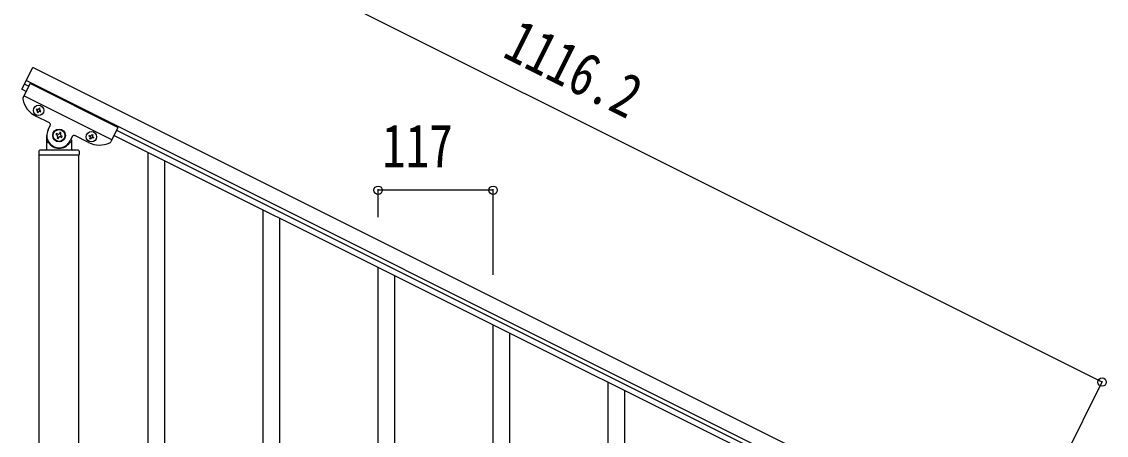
# Model space of a CAD drawing. Units: millimetres, scale not verified. Extents: x -4143 to 4140, y -2900 to 2898.
# Drawn here: x -3182 to -2079, y 1792 to 2213 of the extents above; entities that cross this region are included whole.
import ezdxf
from ezdxf.enums import TextEntityAlignment as Align

# ---------------------------------------------------------------- set-up
doc = ezdxf.new("R2010")
doc.units = ezdxf.units.MM
doc.header["$LTSCALE"] = 10
doc.layers.add('0-3_YKK_A1', color=4, linetype='Continuous')
doc.layers.add('0-4_YKK_D', color=6, linetype='Continuous')
doc.styles.add('ＭＳ ゴシック', font='')
doc.styles.get('ＭＳ ゴシック').set_extended_font_data('MS Gothic')

msp = doc.modelspace()

# ---------------------------------------------------------------- linework, layer by layer
at = {"layer": '0-3_YKK_A1'}
for p, q in [((-3181.98, 2144.46), (-3170.8, 2166.82)), ((-2172.48, 1667.55), (-3170.8, 2166.82)), ((-2179.19, 1654.14), (-3177.51, 2153.4)), ((-3177.51, 2142.22), (-3181.98, 2144.46)), ((-3173.49, 2150.27), (-3180.78, 2135.68)), ((-3174.83, 2147.59), (-3179.3, 2149.83)), ((-3084.05, 2105.54), (-3173.49, 2150.27)), ((-3090.31, 2093.02), (-3179.75, 2137.75)), ((-3165.84, 2124.07), (-3166.7, 2124.5)), ((-3163.69, 2121.92), (-3162.84, 2121.49)), ((-3153.81, 2110.25), (-3167.67, 2117.18)), ((-3155.15, 2103.09), (-3152.92, 2107.56)), ((-3156.47, 2083.5), (-3156.47, 2097.5)), ((-3145.45, 2098.98), (-3146.63, 2099.57)), ((-3130.56, 2096.38), (-3132.79, 2091.91)), ((-3114.01, 2090.34), (-3127.87, 2097.28)), ((-3112.61, 2096.37), (-3113.47, 2096.8)), ((-3084.05, 2105.54), (-3091.35, 2090.95)), ((-3088.07, 2097.5), (-2277.51, 1692.13)), ((-3085.39, 2102.86), (-2274.83, 1697.49)), ((-3155.47, 2090.5), (-3155.2, 2090.5)), ((-3142.5, 2096.02), (-3141.32, 2095.43)), ((-3132.47, 2090.5), (-3132.75, 2090.5)), ((-3131.47, 2092.95), (-3131.47, 2083.5)), ((-3109.6, 2095.94), (-3108.74, 2095.51)), ((-3164.47, 2081.5), (-3164.47, 2078)), ((-3123.72, 2077.5), (-3164.22, 2077.5)), ((-3164.22, 1241.79), (-3164.22, 2077.5)), ((-3123.97, 2077.5), (-3163.97, 2077.5)), ((-3124.47, 2082.5), (-3163.47, 2082.5)), ((-3123.72, 1241.79), (-3123.72, 2077.5)), ((-3123.47, 2081.5), (-3123.47, 2078)), ((-3053.47, 1224.92), (-3053.47, 2080.19)), ((-3036.47, 1216.41), (-3036.47, 2071.69)), ((-2936.47, 1683.22), (-2936.47, 2021.68)), ((-2919.47, 1690.3), (-2919.47, 2013.18)), ((-2819.47, 1714.29), (-2819.47, 1963.17)), ((-2802.47, 1747.2), (-2802.47, 1954.67)), ((-2702.47, 1049.38), (-2702.47, 1904.65)), ((-2685.47, 1040.88), (-2685.47, 1896.15)), ((-2585.47, 1597.27), (-2585.47, 1846.14)), ((-2568.47, 1630.17), (-2568.47, 1837.64))]:
    msp.add_line(p, q, dxfattribs=at)
for points in [[(-3166.7, 2124.5), (-3167.13, 2123.64), (-3166.27, 2123.21)], [(-3165.84, 2121.92), (-3166.27, 2121.06), (-3165.41, 2120.63), (-3164.98, 2121.49)], [(-3163.69, 2124.07), (-3163.26, 2124.92), (-3164.12, 2125.35), (-3164.55, 2124.5)], [(-3162.84, 2121.49), (-3162.41, 2122.35), (-3163.26, 2122.78)], [(-3146.63, 2099.57), (-3147.22, 2098.39), (-3146.04, 2097.8)], [(-3142.5, 2098.98), (-3141.91, 2100.16), (-3143.09, 2100.75), (-3143.68, 2099.57)], [(-3141.32, 2095.43), (-3140.73, 2096.61), (-3141.91, 2097.2)], [(-3113.47, 2096.8), (-3113.04, 2097.66), (-3112.18, 2097.23)], [(-3110.89, 2097.66), (-3110.46, 2098.52), (-3109.6, 2098.09), (-3110.03, 2097.23)], [(-3145.45, 2096.02), (-3146.04, 2094.84), (-3144.86, 2094.25), (-3144.27, 2095.43)], [(-3111.32, 2094.65), (-3111.75, 2093.79), (-3112.61, 2094.22), (-3112.18, 2095.08)], [(-3108.74, 2095.51), (-3109.17, 2094.65), (-3110.03, 2095.08)]]:
    msp.add_lwpolyline(points, dxfattribs=at)
for centre, radius in [((-3164.77, 2122.99), 5.3), ((-3143.97, 2097.5), 6.5), ((-3143.97, 2097.5), 6), ((-3111.1, 2096.16), 5.3)]:
    msp.add_circle(centre, radius, dxfattribs=at)
for centre, radius, start, end in [((-3179, 2134.78), 2, 153.43, 191.92995), ((-3156.49, 2139.54), 25, 191.92995, 243.43), ((-3166.7, 2122.35), 0.96, 333.43, 63.43), ((-3165.41, 2124.93), 0.96, 243.43, 333.43), ((-3164.12, 2121.06), 0.96, 63.43, 153.43), ((-3162.84, 2123.64), 0.96, 153.43, 243.43), ((-3154.71, 2108.46), 2, 333.43, 63.43), ((-3143.97, 2097.5), 12.5, 153.43, 333.43), ((-3146.63, 2096.61), 1.32, 333.43, 63.43), ((-3144.86, 2100.16), 1.32, 243.43, 333.43), ((-3143.09, 2094.84), 1.32, 63.43, 153.43), ((-3141.32, 2098.39), 1.32, 153.43, 243.43), ((-3128.77, 2095.49), 2, 63.43, 153.43), ((-3113.04, 2095.51), 0.96, 333.43, 63.43), ((-3111.75, 2098.09), 0.96, 243.43, 333.43), ((-3109.17, 2096.8), 0.96, 153.43, 243.43), ((-3155.47, 2089.5), 1, 90, 180), ((-3155.2, 2090), 0.5, 33.74899, 90), ((-3143.97, 2097.5), 13, 213.74899, 326.25101), ((-3132.75, 2090), 0.5, 90, 146.25101), ((-3132.47, 2089.5), 1, 0, 90), ((-3102.83, 2112.7), 25, 243.43, 294.93005), ((-3110.46, 2094.22), 0.96, 63.43, 153.43), ((-3093.13, 2091.84), 2, 294.93005, 333.43), ((-3163.47, 2081.5), 1, 90, 180), ((-3163.97, 2078), 0.5, 180, 270), ((-3157.47, 2083.5), 1, 270, 0), ((-3130.47, 2083.5), 1, 180, 270), ((-3124.47, 2081.5), 1, 0, 90), ((-3123.97, 2078), 0.5, 270, 0)]:
    msp.add_arc(centre, radius, start, end, dxfattribs=at)
at = {"layer": '0-4_YKK_D'}
for p, q in [((-2083.03, 1846.43), (-3081.34, 2345.7)), ((-2819.47, 2014.17), (-2819.47, 2042.77)), ((-2702.47, 2041.77), (-2819.47, 2041.77)), ((-2702.47, 1955.65), (-2702.47, 2042.77)), ((-2148.33, 1715.85), (-2082.58, 1847.33))]:
    msp.add_line(p, q, dxfattribs=at)
for centre in [(-2819.47, 2041.77), (-2702.47, 2041.77), (-2083.03, 1846.43)]:
    msp.add_circle(centre, 4.25, dxfattribs=at)

# ---------------------------------------------------------------- texts
at = {"layer": '0-4_YKK_D', "style": 'ＭＳ ゴシック', "width": 0.8}
msp.add_text('1116.2', height=43.99, rotation=333.43, dxfattribs=at).set_placement((-2700.21, 2166.27), align=Align.BOTTOM_LEFT)
msp.add_text('117', height=43.99, dxfattribs=at).set_placement((-2815.37, 2051.77), align=Align.BOTTOM_LEFT)

doc.saveas('drawing.dxf')
